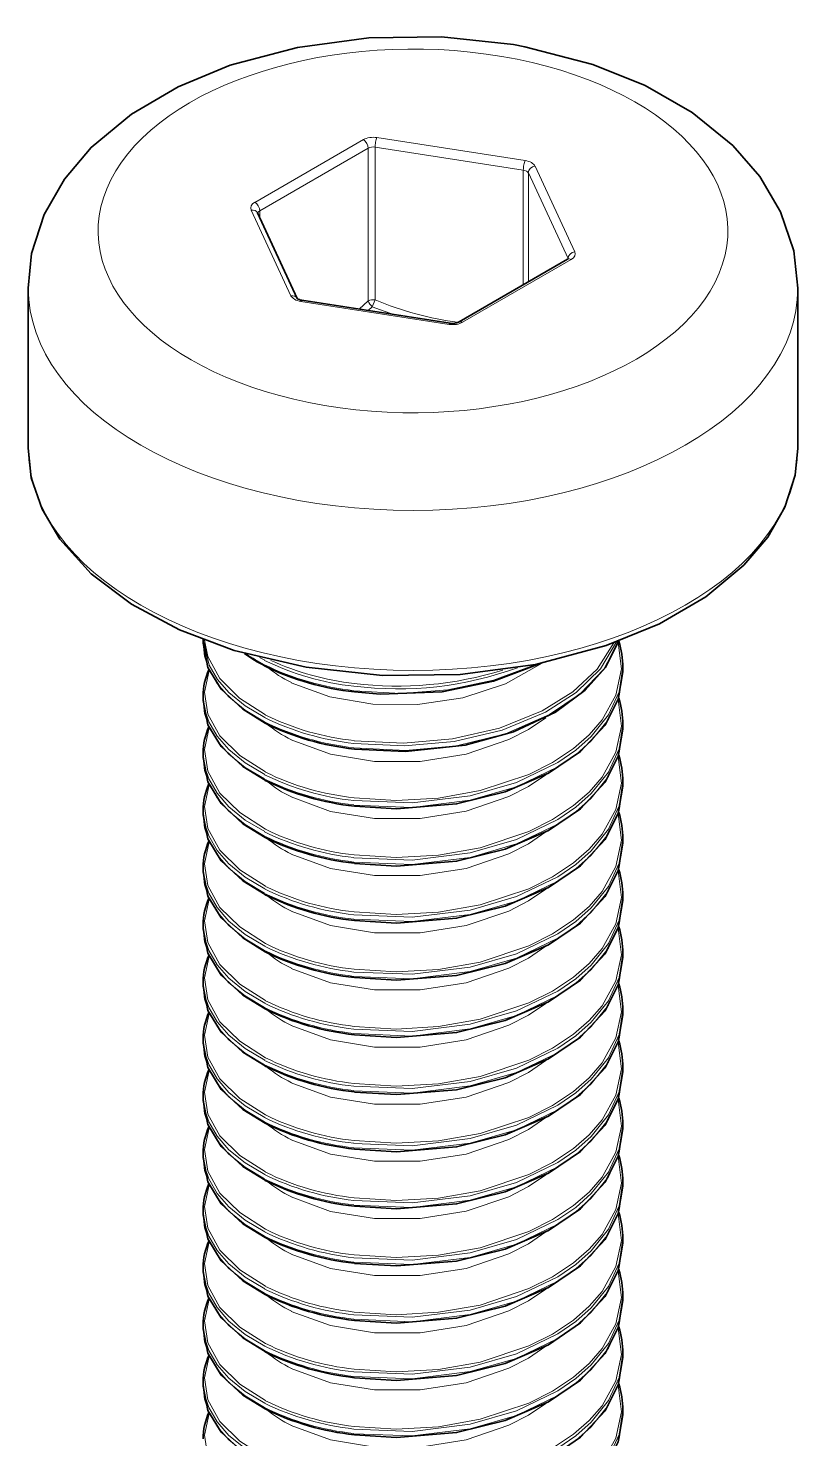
# Model space of a CAD drawing. Extents: x 327 to 941, y 153 to 765.
# Drawn here: x 774.64 to 780.14, y 754.57 to 764.65 of the extents above; entities that cross this region are included whole.
import ezdxf

# ---------------------------------------------------------------- set-up
doc = ezdxf.new("R2010")
doc.units = 0

msp = doc.modelspace()

# ---------------------------------------------------------------- linework, layer by layer
at = {"color": 7, "lineweight": 13, "ltscale": 0.022393}
msp.add_line((777.04, 763.856), (776.264, 763.408), dxfattribs=at)
at = {"color": 7, "lineweight": 13, "ltscale": 0.022392}
for p, q in [((777.075, 763.795), (776.3, 763.347)), ((777.749, 762.551), (778.525, 762.999))]:
    msp.add_line(p, q, dxfattribs=at)
at = {"color": 7, "lineweight": 13, "ltscale": 0.027277}
for p, q in [((777.075, 762.704), (777.075, 763.795)), ((777.124, 762.711), (777.124, 763.802))]:
    msp.add_line(p, q, dxfattribs=at)
at = {"color": 7, "lineweight": 13, "ltscale": 0.026804}
for p, q in [((778.183, 763.638), (777.124, 763.802)), ((778.196, 763.707), (777.137, 763.871)), ((776.593, 762.7), (777.653, 762.536))]:
    msp.add_line(p, q, dxfattribs=at)
at = {"color": 7, "lineweight": 13, "ltscale": 0.0205}
msp.add_line((778.183, 762.818), (778.183, 763.638), dxfattribs=at)
at = {"color": 7, "lineweight": 13, "ltscale": 0.01686}
msp.add_line((778.503, 763.006), (778.219, 763.618), dxfattribs=at)
at = {"color": 7, "lineweight": 13, "ltscale": 0.019479}
msp.add_line((778.219, 762.839), (778.219, 763.618), dxfattribs=at)
at = {"color": 7, "lineweight": 13, "ltscale": 0.016861}
for p, q in [((778.551, 763.055), (778.267, 763.666)), ((776.239, 763.353), (776.522, 762.741))]:
    msp.add_line(p, q, dxfattribs=at)
at = {"color": 7, "lineweight": 35, "ltscale": 0.016861}
msp.add_line((776.284, 763.333), (776.568, 762.721), dxfattribs=at)
at = {"color": 7, "lineweight": 13, "ltscale": 0.001213}
msp.add_line((776.3, 763.299), (776.3, 763.347), dxfattribs=at)
at = {"color": 7, "lineweight": 35, "ltscale": 0.022392}
msp.add_line((777.724, 762.554), (778.5, 763.001), dxfattribs=at)
at = {"color": 7, "lineweight": 35, "ltscale": 0.000189516}
msp.add_line((778.5, 763.001), (778.506, 763.006), dxfattribs=at)
at = {"color": 7, "lineweight": 35, "ltscale": 0.028577}
for p, q in [((774.645, 761.652), (774.645, 762.795)), ((780.145, 761.652), (780.145, 762.795))]:
    msp.add_line(p, q, dxfattribs=at)
at = {"color": 7, "lineweight": 35, "ltscale": 0.026806}
msp.add_line((776.601, 762.709), (777.66, 762.545), dxfattribs=at)
at = {"color": 7, "lineweight": 13, "ltscale": 0.002202}
msp.add_line((777.01, 762.645), (777.075, 762.704), dxfattribs=at)
at = {"color": 7, "lineweight": 13, "ltscale": 0.001325}
msp.add_line((777.124, 762.711), (777.104, 762.662), dxfattribs=at)
at = {"color": 7, "lineweight": 13, "ltscale": 0.001009}
msp.add_line((777.074, 762.635), (777.104, 762.662), dxfattribs=at)
at = {"color": 7, "lineweight": 13, "ltscale": 0.004038}
msp.add_line((777.256, 762.607), (777.104, 762.662), dxfattribs=at)
at = {"color": 7, "lineweight": 35, "ltscale": 0.000804138}
for p, q in [((775.895, 760.258), (775.895, 760.29)), ((775.895, 759.849), (775.895, 759.882)), ((778.895, 759.237), (778.895, 759.269)), ((775.895, 758.625), (775.895, 758.657)), ((778.895, 758.012), (778.895, 758.045)), ((778.895, 757.604), (778.895, 757.636)), ((775.895, 756.992), (775.895, 757.024)), ((775.895, 756.583), (775.895, 756.616)), ((778.895, 756.379), (778.895, 756.412)), ((778.895, 755.971), (778.895, 756.003)), ((775.895, 755.767), (775.895, 755.799)), ((775.895, 755.359), (775.895, 755.391)), ((778.895, 754.746), (778.895, 754.779))]:
    msp.add_line(p, q, dxfattribs=at)
at = {"color": 7, "lineweight": 13, "ltscale": 0.001049}
msp.add_line((776.335, 760.136), (776.298, 760.156), dxfattribs=at)
at = {"color": 7, "lineweight": 35, "ltscale": 0.000802612}
for p, q in [((778.895, 760.054), (778.895, 760.086)), ((778.895, 759.645), (778.895, 759.677)), ((775.895, 759.441), (775.895, 759.473)), ((775.895, 759.033), (775.895, 759.065)), ((778.895, 758.829), (778.895, 758.861)), ((778.895, 758.421), (778.895, 758.453)), ((775.895, 758.217), (775.895, 758.249)), ((775.895, 757.808), (775.895, 757.84)), ((775.895, 757.4), (775.895, 757.432)), ((778.895, 757.196), (778.895, 757.228)), ((778.895, 756.788), (778.895, 756.82)), ((775.895, 756.175), (775.895, 756.207)), ((778.895, 755.563), (778.895, 755.595)), ((778.895, 755.155), (778.895, 755.187)), ((775.895, 754.951), (775.895, 754.983))]:
    msp.add_line(p, q, dxfattribs=at)
at = {"color": 7, "lineweight": 35}
for points in [[(774.645, 762.795), (774.669, 763.042), (774.758, 763.321), (774.903, 763.574), (775.094, 763.8), (775.382, 764.038), (775.716, 764.234), (776.088, 764.387), (776.57, 764.515), (777.08, 764.583), (777.599, 764.59), (778.112, 764.535)], [(780.145, 762.795), (780.116, 763.062), (780.022, 763.34), (779.873, 763.593), (779.681, 763.814), (779.389, 764.051), (779.053, 764.243), (778.68, 764.394), (778.195, 764.52), (778.112, 764.535)], [(776.632, 760.086), (776.117, 760.207), (775.727, 760.353), (775.383, 760.537), (775.094, 760.755), (774.871, 761.001), (774.744, 761.216), (774.667, 761.441), (774.645, 761.652)], [(776.632, 760.086), (777.177, 760.027), (777.731, 760.034), (778.271, 760.106), (778.776, 760.241), (779.156, 760.397), (779.487, 760.59), (779.759, 760.815), (779.93, 761.017), (780.053, 761.231), (780.125, 761.458), (780.145, 761.652)], [(778.864, 760.272), (778.77, 760.085), (778.626, 759.922), (778.413, 759.766), (778.112, 759.624), (777.768, 759.529), (777.34, 759.484), (776.976, 759.502)], [(775.895, 760.258), (775.929, 760.085), (776.024, 759.929), (776.178, 759.786), (776.338, 759.687)], [(778.299, 760.112), (777.969, 759.986), (777.603, 759.911), (777.161, 759.894), (776.976, 759.91)], [(778.895, 760.054), (778.862, 759.859), (778.767, 759.673), (778.592, 759.484), (778.363, 759.329), (778.054, 759.196), (777.706, 759.11), (777.278, 759.075), (776.976, 759.093)], [(775.895, 759.849), (775.929, 759.676), (776.024, 759.52), (776.178, 759.377), (776.338, 759.279)], [(778.895, 759.645), (778.862, 759.451), (778.767, 759.265), (778.592, 759.076), (778.363, 758.921), (778.054, 758.787), (777.706, 758.701), (777.278, 758.666), (776.976, 758.685)], [(775.895, 759.441), (775.929, 759.268), (776.024, 759.112), (776.178, 758.969), (776.338, 758.871)], [(778.895, 759.237), (778.862, 759.043), (778.767, 758.857), (778.592, 758.668), (778.363, 758.512), (778.054, 758.379), (777.706, 758.293), (777.278, 758.258), (776.976, 758.277)], [(775.895, 759.033), (775.929, 758.86), (776.024, 758.704), (776.178, 758.561), (776.338, 758.463)], [(778.895, 758.829), (778.862, 758.635), (778.767, 758.449), (778.592, 758.259), (778.363, 758.104), (778.054, 757.971), (777.706, 757.885), (777.278, 757.85), (776.976, 757.869)], [(775.895, 758.625), (775.929, 758.452), (776.024, 758.296), (776.178, 758.153), (776.338, 758.054)], [(778.895, 758.421), (778.862, 758.227), (778.767, 758.04), (778.592, 757.851), (778.363, 757.696), (778.054, 757.563), (777.706, 757.477), (777.278, 757.442), (776.976, 757.46)], [(775.895, 758.217), (775.929, 758.043), (776.024, 757.887), (776.178, 757.744), (776.338, 757.646)], [(778.895, 758.012), (778.862, 757.818), (778.767, 757.632), (778.592, 757.443), (778.363, 757.288), (778.054, 757.154), (777.706, 757.068), (777.278, 757.033), (776.976, 757.052)], [(775.895, 757.808), (775.929, 757.635), (776.024, 757.479), (776.178, 757.336), (776.338, 757.238)], [(778.895, 757.604), (778.862, 757.41), (778.767, 757.224), (778.592, 757.035), (778.363, 756.88), (778.054, 756.746), (777.706, 756.66), (777.278, 756.625), (776.976, 756.644)], [(775.895, 757.4), (775.929, 757.227), (776.024, 757.071), (776.178, 756.928), (776.338, 756.83)], [(778.895, 757.196), (778.862, 757.002), (778.767, 756.816), (778.592, 756.626), (778.363, 756.471), (778.054, 756.338), (777.706, 756.252), (777.278, 756.217), (776.976, 756.236)], [(775.895, 756.992), (775.929, 756.819), (776.024, 756.663), (776.178, 756.52), (776.338, 756.421)], [(778.895, 756.788), (778.862, 756.594), (778.767, 756.407), (778.592, 756.218), (778.363, 756.063), (778.054, 755.93), (777.706, 755.844), (777.278, 755.809), (776.976, 755.827)], [(775.895, 756.583), (775.929, 756.41), (776.024, 756.254), (776.178, 756.111), (776.338, 756.013)], [(778.895, 756.379), (778.862, 756.185), (778.767, 755.999), (778.592, 755.81), (778.363, 755.655), (778.054, 755.521), (777.706, 755.435), (777.278, 755.4), (776.976, 755.419)], [(775.895, 756.175), (775.929, 756.002), (776.024, 755.846), (776.178, 755.703), (776.338, 755.605)], [(778.895, 755.971), (778.862, 755.777), (778.767, 755.591), (778.592, 755.402), (778.363, 755.246), (778.054, 755.113), (777.706, 755.027), (777.278, 754.992), (776.976, 755.011)], [(775.895, 755.767), (775.929, 755.594), (776.024, 755.438), (776.178, 755.295), (776.338, 755.197)], [(778.895, 755.563), (778.862, 755.369), (778.767, 755.183), (778.592, 754.993), (778.363, 754.838), (778.054, 754.705), (777.706, 754.619), (777.278, 754.584), (776.976, 754.603)], [(775.895, 755.359), (775.929, 755.186), (776.024, 755.03), (776.178, 754.887), (776.338, 754.788)], [(778.895, 755.155), (778.862, 754.961), (778.767, 754.774), (778.592, 754.585), (778.363, 754.43), (778.054, 754.297), (777.706, 754.211), (777.278, 754.176), (776.976, 754.194)], [(775.895, 754.951), (775.929, 754.777), (776.024, 754.621), (776.178, 754.478), (776.338, 754.38)], [(778.895, 754.746), (778.862, 754.552), (778.767, 754.366), (778.592, 754.177), (778.363, 754.022), (778.054, 753.888), (777.706, 753.802), (777.278, 753.767), (776.976, 753.786)]]:
    msp.add_lwpolyline(points, dxfattribs=at)
at = {"color": 7, "lineweight": 13}
for points in [[(776.335, 759.728), (776.196, 759.811), (776.079, 759.906), (775.997, 760), (775.937, 760.101), (775.895, 760.284)], [(776.341, 759.747), (776.155, 759.865), (776.014, 760.006), (775.928, 760.163), (775.905, 760.28)], [(778.863, 760.272), (778.758, 760.073), (778.59, 759.896), (778.371, 759.748), (778.056, 759.612), (777.706, 759.526), (777.342, 759.492), (776.972, 759.51)], [(778.849, 760.267), (778.735, 760.075), (778.562, 759.906), (778.342, 759.765), (778.031, 759.636), (777.689, 759.556), (777.333, 759.524), (776.972, 759.542)], [(778.861, 760.264), (778.884, 760.075), (778.845, 759.887), (778.746, 759.71), (778.654, 759.603), (778.542, 759.506), (778.391, 759.406), (778.222, 759.321), (777.874, 759.205), (777.577, 759.152), (777.274, 759.135), (776.974, 759.154)], [(776.333, 759.697), (776.195, 759.78), (776.079, 759.875), (775.995, 759.971), (775.935, 760.074), (775.905, 760.165), (775.895, 760.258)], [(778.83, 760.26), (778.712, 760.074), (778.537, 759.911), (778.318, 759.775), (778.012, 759.651), (777.676, 759.574), (777.327, 759.544), (776.974, 759.562)], [(776.341, 759.339), (776.156, 759.456), (776.015, 759.596), (775.929, 759.752), (775.905, 759.908), (775.938, 760.063)], [(776.525, 759.976), (776.8, 759.875), (777.107, 759.824), (777.427, 759.821), (777.751, 759.869), (778.055, 759.967), (778.319, 760.116)], [(778.273, 760.107), (777.971, 759.994), (777.644, 759.925), (777.307, 759.9), (776.972, 759.919)], [(778.895, 760.086), (778.868, 759.912), (778.791, 759.746), (778.669, 759.592), (778.558, 759.494), (778.43, 759.406), (778.135, 759.264), (777.804, 759.169), (777.389, 759.117), (776.972, 759.134)], [(778.895, 760.054), (778.868, 759.88), (778.791, 759.713), (778.669, 759.56), (778.558, 759.462), (778.43, 759.374), (778.135, 759.232), (777.804, 759.136), (777.389, 759.085), (776.972, 759.102)], [(776.335, 759.32), (776.196, 759.403), (776.079, 759.498), (775.995, 759.594), (775.935, 759.697), (775.905, 759.789), (775.895, 759.882)], [(776.333, 759.289), (776.195, 759.371), (776.079, 759.466), (775.995, 759.562), (775.935, 759.665), (775.905, 759.757), (775.895, 759.849)], [(778.861, 759.856), (778.884, 759.666), (778.845, 759.479), (778.746, 759.301), (778.654, 759.195), (778.542, 759.098), (778.391, 758.998), (778.222, 758.913), (777.874, 758.796), (777.577, 758.744), (777.274, 758.727), (776.974, 758.746)], [(776.341, 758.93), (776.156, 759.048), (776.015, 759.187), (775.929, 759.344), (775.905, 759.5), (775.938, 759.655)], [(776.525, 759.568), (776.805, 759.465), (777.119, 759.414), (777.445, 759.414), (777.774, 759.466), (778.08, 759.57), (778.219, 759.642), (778.343, 759.726)], [(778.895, 759.677), (778.868, 759.504), (778.791, 759.337), (778.669, 759.184), (778.558, 759.086), (778.43, 758.998), (778.135, 758.856), (777.804, 758.76), (777.389, 758.709), (776.972, 758.726)], [(778.895, 759.645), (778.868, 759.472), (778.791, 759.305), (778.669, 759.152), (778.558, 759.054), (778.43, 758.966), (778.135, 758.824), (777.804, 758.728), (777.389, 758.677), (776.972, 758.694)], [(776.335, 758.912), (776.196, 758.995), (776.079, 759.09), (775.995, 759.186), (775.935, 759.289), (775.905, 759.38), (775.895, 759.473)], [(776.333, 758.88), (776.195, 758.963), (776.079, 759.058), (775.995, 759.154), (775.935, 759.257), (775.905, 759.348), (775.895, 759.441)], [(778.861, 759.447), (778.884, 759.258), (778.845, 759.07), (778.746, 758.893), (778.654, 758.787), (778.542, 758.689), (778.391, 758.589), (778.222, 758.504), (777.874, 758.388), (777.577, 758.336), (777.274, 758.319), (776.974, 758.338)], [(776.525, 759.16), (776.805, 759.057), (777.119, 759.006), (777.445, 759.006), (777.774, 759.058), (778.08, 759.162), (778.219, 759.234), (778.343, 759.318)], [(778.895, 759.269), (778.868, 759.096), (778.791, 758.929), (778.669, 758.776), (778.558, 758.678), (778.43, 758.59), (778.135, 758.448), (777.804, 758.352), (777.389, 758.301), (776.972, 758.318)], [(776.341, 758.522), (776.156, 758.639), (776.015, 758.779), (775.929, 758.935), (775.905, 759.091), (775.938, 759.247)], [(778.895, 759.237), (778.868, 759.063), (778.791, 758.897), (778.669, 758.744), (778.558, 758.646), (778.43, 758.558), (778.135, 758.415), (777.804, 758.32), (777.389, 758.269), (776.972, 758.286)], [(776.335, 758.503), (776.196, 758.586), (776.079, 758.681), (775.995, 758.778), (775.935, 758.881), (775.905, 758.972), (775.895, 759.065)], [(776.333, 758.472), (776.195, 758.555), (776.079, 758.65), (775.995, 758.746), (775.935, 758.849), (775.905, 758.94), (775.895, 759.033)], [(778.861, 759.039), (778.884, 758.85), (778.845, 758.662), (778.746, 758.485), (778.654, 758.378), (778.542, 758.281), (778.391, 758.181), (778.222, 758.096), (777.874, 757.98), (777.577, 757.927), (777.274, 757.91), (776.974, 757.929)], [(776.525, 758.751), (776.805, 758.649), (777.119, 758.598), (777.445, 758.598), (777.774, 758.649), (778.08, 758.754), (778.219, 758.825), (778.343, 758.91)], [(778.895, 758.861), (778.868, 758.687), (778.791, 758.521), (778.669, 758.368), (778.558, 758.27), (778.43, 758.182), (778.135, 758.039), (777.804, 757.944), (777.389, 757.893), (776.972, 757.909)], [(776.341, 758.114), (776.156, 758.231), (776.015, 758.371), (775.929, 758.527), (775.905, 758.683), (775.938, 758.839)], [(778.895, 758.829), (778.868, 758.655), (778.791, 758.489), (778.669, 758.336), (778.558, 758.237), (778.43, 758.15), (778.135, 758.007), (777.804, 757.912), (777.389, 757.861), (776.972, 757.877)], [(776.335, 758.095), (776.196, 758.178), (776.079, 758.273), (775.995, 758.369), (775.935, 758.472), (775.905, 758.564), (775.895, 758.657)], [(776.333, 758.064), (776.195, 758.147), (776.079, 758.242), (775.995, 758.338), (775.935, 758.441), (775.905, 758.532), (775.895, 758.625)], [(778.861, 758.631), (778.884, 758.442), (778.845, 758.254), (778.746, 758.077), (778.654, 757.97), (778.542, 757.873), (778.391, 757.773), (778.222, 757.688), (777.874, 757.572), (777.577, 757.519), (777.274, 757.502), (776.974, 757.521)], [(776.525, 758.343), (776.805, 758.241), (777.119, 758.19), (777.445, 758.19), (777.774, 758.241), (778.08, 758.345), (778.219, 758.417), (778.343, 758.502)], [(778.895, 758.453), (778.868, 758.279), (778.791, 758.113), (778.669, 757.959), (778.558, 757.861), (778.43, 757.773), (778.135, 757.631), (777.804, 757.536), (777.389, 757.484), (776.972, 757.501)], [(776.341, 757.706), (776.156, 757.823), (776.015, 757.963), (775.929, 758.119), (775.905, 758.275), (775.938, 758.43)], [(778.895, 758.421), (778.868, 758.247), (778.791, 758.08), (778.669, 757.927), (778.558, 757.829), (778.43, 757.741), (778.135, 757.599), (777.804, 757.503), (777.389, 757.452), (776.972, 757.469)], [(776.335, 757.687), (776.196, 757.77), (776.079, 757.865), (775.995, 757.961), (775.935, 758.064), (775.905, 758.156), (775.895, 758.249)], [(776.333, 757.656), (776.195, 757.738), (776.079, 757.833), (775.995, 757.929), (775.935, 758.032), (775.905, 758.124), (775.895, 758.217)], [(778.861, 758.223), (778.884, 758.033), (778.845, 757.846), (778.746, 757.668), (778.654, 757.562), (778.542, 757.465), (778.391, 757.365), (778.222, 757.28), (777.874, 757.163), (777.577, 757.111), (777.274, 757.094), (776.974, 757.113)], [(776.525, 757.935), (776.805, 757.832), (777.119, 757.781), (777.445, 757.781), (777.774, 757.833), (778.08, 757.937), (778.219, 758.009), (778.343, 758.093)], [(778.895, 758.045), (778.868, 757.871), (778.791, 757.704), (778.669, 757.551), (778.558, 757.453), (778.43, 757.365), (778.135, 757.223), (777.804, 757.127), (777.389, 757.076), (776.972, 757.093)], [(776.341, 757.297), (776.156, 757.415), (776.015, 757.554), (775.929, 757.711), (775.905, 757.867), (775.938, 758.022)], [(778.895, 758.012), (778.868, 757.839), (778.791, 757.672), (778.669, 757.519), (778.558, 757.421), (778.43, 757.333), (778.135, 757.191), (777.804, 757.095), (777.389, 757.044), (776.972, 757.061)], [(776.335, 757.279), (776.196, 757.362), (776.079, 757.457), (775.995, 757.553), (775.935, 757.656), (775.905, 757.747), (775.895, 757.84)], [(776.333, 757.247), (776.195, 757.33), (776.079, 757.425), (775.995, 757.521), (775.935, 757.624), (775.905, 757.715), (775.895, 757.808)], [(778.861, 757.814), (778.884, 757.625), (778.845, 757.438), (778.746, 757.26), (778.654, 757.154), (778.542, 757.056), (778.391, 756.956), (778.222, 756.871), (777.874, 756.755), (777.577, 756.703), (777.274, 756.686), (776.974, 756.705)], [(776.525, 757.527), (776.805, 757.424), (777.119, 757.373), (777.445, 757.373), (777.774, 757.425), (778.08, 757.529), (778.219, 757.601), (778.343, 757.685)], [(776.341, 756.889), (776.156, 757.006), (776.015, 757.146), (775.929, 757.302), (775.905, 757.458), (775.938, 757.614)], [(778.895, 757.636), (778.868, 757.463), (778.791, 757.296), (778.669, 757.143), (778.558, 757.045), (778.43, 756.957), (778.135, 756.815), (777.804, 756.719), (777.389, 756.668), (776.972, 756.685)], [(778.895, 757.604), (778.868, 757.43), (778.791, 757.264), (778.669, 757.111), (778.558, 757.013), (778.43, 756.925), (778.135, 756.782), (777.804, 756.687), (777.389, 756.636), (776.972, 756.653)], [(776.335, 756.87), (776.196, 756.953), (776.079, 757.048), (775.995, 757.145), (775.935, 757.248), (775.905, 757.339), (775.895, 757.432)], [(776.333, 756.839), (776.195, 756.922), (776.079, 757.017), (775.995, 757.113), (775.935, 757.216), (775.905, 757.307), (775.895, 757.4)], [(778.861, 757.406), (778.884, 757.217), (778.845, 757.029), (778.746, 756.852), (778.654, 756.745), (778.542, 756.648), (778.391, 756.548), (778.222, 756.463), (777.874, 756.347), (777.577, 756.294), (777.274, 756.277), (776.974, 756.296)], [(776.525, 757.118), (776.805, 757.016), (777.119, 756.965), (777.445, 756.965), (777.774, 757.016), (778.08, 757.121), (778.219, 757.192), (778.343, 757.277)], [(776.341, 756.481), (776.156, 756.598), (776.015, 756.738), (775.929, 756.894), (775.905, 757.05), (775.938, 757.206)], [(778.895, 757.228), (778.868, 757.054), (778.791, 756.888), (778.669, 756.735), (778.558, 756.637), (778.43, 756.549), (778.135, 756.406), (777.804, 756.311), (777.389, 756.26), (776.972, 756.276)], [(778.895, 757.196), (778.868, 757.022), (778.791, 756.856), (778.669, 756.703), (778.558, 756.604), (778.43, 756.517), (778.135, 756.374), (777.804, 756.279), (777.389, 756.228), (776.972, 756.244)], [(776.335, 756.462), (776.196, 756.545), (776.079, 756.64), (775.995, 756.736), (775.935, 756.839), (775.905, 756.931), (775.895, 757.024)], [(776.333, 756.431), (776.195, 756.514), (776.079, 756.609), (775.995, 756.705), (775.935, 756.808), (775.905, 756.899), (775.895, 756.992)], [(778.861, 756.998), (778.884, 756.809), (778.845, 756.621), (778.746, 756.444), (778.654, 756.337), (778.542, 756.24), (778.391, 756.14), (778.222, 756.055), (777.874, 755.939), (777.577, 755.886), (777.274, 755.869), (776.974, 755.888)], [(776.525, 756.71), (776.805, 756.608), (777.119, 756.557), (777.445, 756.557), (777.774, 756.608), (778.08, 756.712), (778.219, 756.784), (778.343, 756.869)], [(776.341, 756.073), (776.156, 756.19), (776.015, 756.33), (775.929, 756.486), (775.905, 756.642), (775.938, 756.797)], [(778.895, 756.82), (778.868, 756.646), (778.791, 756.48), (778.669, 756.326), (778.558, 756.228), (778.43, 756.141), (778.135, 755.998), (777.804, 755.903), (777.389, 755.851), (776.972, 755.868)], [(778.895, 756.788), (778.868, 756.614), (778.791, 756.447), (778.669, 756.294), (778.558, 756.196), (778.43, 756.108), (778.135, 755.966), (777.804, 755.87), (777.389, 755.819), (776.972, 755.836)], [(776.335, 756.054), (776.196, 756.137), (776.079, 756.232), (775.995, 756.328), (775.935, 756.431), (775.905, 756.523), (775.895, 756.616)], [(776.333, 756.023), (776.195, 756.105), (776.079, 756.201), (775.995, 756.296), (775.935, 756.399), (775.905, 756.491), (775.895, 756.583)], [(778.861, 756.59), (778.884, 756.4), (778.845, 756.213), (778.746, 756.035), (778.654, 755.929), (778.542, 755.832), (778.391, 755.732), (778.222, 755.647), (777.874, 755.53), (777.577, 755.478), (777.274, 755.461), (776.974, 755.48)], [(776.525, 756.302), (776.805, 756.199), (777.119, 756.148), (777.445, 756.148), (777.774, 756.2), (778.08, 756.304), (778.219, 756.376), (778.343, 756.46)], [(776.341, 755.664), (776.156, 755.782), (776.015, 755.921), (775.929, 756.078), (775.905, 756.234), (775.938, 756.389)], [(778.895, 756.412), (778.868, 756.238), (778.791, 756.071), (778.669, 755.918), (778.558, 755.82), (778.43, 755.732), (778.135, 755.59), (777.804, 755.494), (777.389, 755.443), (776.972, 755.46)], [(778.895, 756.379), (778.868, 756.206), (778.791, 756.039), (778.669, 755.886), (778.558, 755.788), (778.43, 755.7), (778.135, 755.558), (777.804, 755.462), (777.389, 755.411), (776.972, 755.428)], [(776.335, 755.646), (776.196, 755.729), (776.079, 755.824), (775.995, 755.92), (775.935, 756.023), (775.905, 756.114), (775.895, 756.207)], [(776.333, 755.614), (776.195, 755.697), (776.079, 755.792), (775.995, 755.888), (775.935, 755.991), (775.905, 756.082), (775.895, 756.175)], [(778.861, 756.181), (778.884, 755.992), (778.845, 755.805), (778.746, 755.627), (778.654, 755.521), (778.542, 755.423), (778.391, 755.323), (778.222, 755.238), (777.874, 755.122), (777.577, 755.07), (777.274, 755.053), (776.974, 755.072)], [(776.525, 755.894), (776.805, 755.791), (777.119, 755.74), (777.445, 755.74), (777.774, 755.792), (778.08, 755.896), (778.219, 755.968), (778.343, 756.052)], [(776.341, 755.256), (776.156, 755.373), (776.015, 755.513), (775.929, 755.669), (775.905, 755.826), (775.938, 755.981)], [(778.895, 756.003), (778.868, 755.83), (778.791, 755.663), (778.669, 755.51), (778.558, 755.412), (778.43, 755.324), (778.135, 755.182), (777.804, 755.086), (777.389, 755.035), (776.972, 755.052)], [(778.895, 755.971), (778.868, 755.797), (778.791, 755.631), (778.669, 755.478), (778.558, 755.38), (778.43, 755.292), (778.135, 755.149), (777.804, 755.054), (777.389, 755.003), (776.972, 755.02)], [(776.335, 755.237), (776.196, 755.32), (776.079, 755.415), (775.995, 755.512), (775.935, 755.615), (775.905, 755.706), (775.895, 755.799)], [(776.333, 755.206), (776.195, 755.289), (776.079, 755.384), (775.995, 755.48), (775.935, 755.583), (775.905, 755.674), (775.895, 755.767)], [(778.861, 755.773), (778.884, 755.584), (778.845, 755.396), (778.746, 755.219), (778.654, 755.112), (778.542, 755.015), (778.391, 754.915), (778.222, 754.83), (777.874, 754.714), (777.577, 754.661), (777.274, 754.644), (776.974, 754.663)], [(776.525, 755.485), (776.805, 755.383), (777.119, 755.332), (777.445, 755.332), (777.774, 755.383), (778.08, 755.488), (778.219, 755.559), (778.343, 755.644)], [(776.341, 754.848), (776.156, 754.965), (776.015, 755.105), (775.929, 755.261), (775.905, 755.417), (775.938, 755.573)], [(778.895, 755.595), (778.868, 755.421), (778.791, 755.255), (778.669, 755.102), (778.558, 755.004), (778.43, 754.916), (778.135, 754.773), (777.804, 754.678), (777.389, 754.627), (776.972, 754.643)], [(778.895, 755.563), (778.868, 755.389), (778.791, 755.223), (778.669, 755.07), (778.558, 754.971), (778.43, 754.884), (778.135, 754.741), (777.804, 754.646), (777.389, 754.595), (776.972, 754.611)], [(776.335, 754.829), (776.196, 754.912), (776.079, 755.007), (775.995, 755.103), (775.935, 755.206), (775.905, 755.298), (775.895, 755.391)], [(776.333, 754.798), (776.195, 754.881), (776.079, 754.976), (775.995, 755.072), (775.935, 755.175), (775.905, 755.266), (775.895, 755.359)], [(778.861, 755.365), (778.884, 755.176), (778.845, 754.988), (778.746, 754.811), (778.654, 754.704), (778.542, 754.607), (778.391, 754.507), (778.222, 754.422), (777.874, 754.306), (777.577, 754.253), (777.274, 754.236), (776.974, 754.255)], [(776.525, 755.077), (776.805, 754.975), (777.119, 754.924), (777.445, 754.924), (777.774, 754.975), (778.08, 755.079), (778.219, 755.151), (778.343, 755.236)], [(776.341, 754.44), (776.156, 754.557), (776.015, 754.697), (775.929, 754.853), (775.905, 755.009), (775.938, 755.164)], [(778.895, 755.187), (778.868, 755.013), (778.791, 754.847), (778.669, 754.693), (778.558, 754.595), (778.43, 754.508), (778.135, 754.365), (777.804, 754.27), (777.389, 754.218), (776.972, 754.235)], [(778.895, 755.155), (778.868, 754.981), (778.791, 754.814), (778.669, 754.661), (778.558, 754.563), (778.43, 754.475), (778.135, 754.333), (777.804, 754.237), (777.389, 754.186), (776.972, 754.203)], [(776.335, 754.421), (776.196, 754.504), (776.079, 754.599), (775.995, 754.695), (775.935, 754.798), (775.905, 754.89), (775.895, 754.983)], [(776.333, 754.39), (776.195, 754.472), (776.079, 754.568), (775.995, 754.663), (775.935, 754.766), (775.905, 754.858), (775.895, 754.951)], [(778.861, 754.957), (778.884, 754.767), (778.845, 754.58), (778.746, 754.402), (778.654, 754.296), (778.542, 754.199), (778.391, 754.099), (778.222, 754.014), (777.874, 753.897), (777.577, 753.845), (777.274, 753.828), (776.974, 753.847)], [(776.525, 754.669), (776.805, 754.566), (777.119, 754.515), (777.445, 754.515), (777.774, 754.567), (778.08, 754.671), (778.219, 754.743), (778.343, 754.827)], [(776.341, 754.031), (776.156, 754.149), (776.015, 754.288), (775.929, 754.445), (775.905, 754.601), (775.938, 754.756)], [(778.895, 754.779), (778.868, 754.605), (778.791, 754.438), (778.669, 754.285), (778.558, 754.187), (778.43, 754.099), (778.135, 753.957), (777.804, 753.861), (777.389, 753.81), (776.972, 753.827)], [(778.895, 754.746), (778.868, 754.573), (778.791, 754.406), (778.669, 754.253), (778.558, 754.155), (778.43, 754.067), (778.135, 753.925), (777.804, 753.829), (777.389, 753.778), (776.972, 753.795)]]:
    msp.add_lwpolyline(points, dxfattribs=at)
at = {"color": 7, "lineweight": 35}
for centre, radius, start, end in [((776.606, 762.773), 0.0644, 232.3851, 264.9944), ((777.679, 762.649), 0.106, 259.8785, 295.2989), ((778.287, 760.084), 0.608, 0.122, 18.0173), ((776.89, 761.174), 1.212, 234.6943, 242.9032), ((776.359, 759.879), 0.464, 155.8032, 179.695), ((777.181, 761.818), 1.919, 243.9265, 263.8541), ((778.287, 759.676), 0.608, 0.1242, 18.1502), ((776.359, 759.471), 0.464, 155.8032, 179.695), ((777.181, 761.41), 1.919, 243.9265, 263.8541), ((778.287, 759.268), 0.608, 0.1242, 18.1502), ((776.359, 759.063), 0.464, 155.8032, 179.695), ((777.181, 761.002), 1.919, 243.9265, 263.8541), ((778.287, 758.86), 0.608, 0.1242, 18.1502), ((777.181, 760.594), 1.919, 243.9265, 263.8541), ((776.359, 758.654), 0.464, 155.8032, 179.695), ((778.287, 758.451), 0.608, 0.1242, 18.1502), ((777.181, 760.185), 1.919, 243.9265, 263.8541), ((776.359, 758.246), 0.464, 155.8032, 179.695), ((778.287, 758.043), 0.608, 0.1242, 18.1502), ((777.181, 759.777), 1.919, 243.9265, 263.8541), ((776.359, 757.838), 0.464, 155.8032, 179.695), ((778.287, 757.635), 0.608, 0.1242, 18.1502), ((777.181, 759.369), 1.919, 243.9265, 263.8541), ((776.359, 757.43), 0.464, 155.8032, 179.695), ((778.287, 757.227), 0.608, 0.1242, 18.1502), ((777.181, 758.961), 1.919, 243.9265, 263.8541), ((776.359, 757.021), 0.464, 155.8032, 179.695), ((778.287, 756.818), 0.608, 0.1242, 18.1502), ((776.359, 756.613), 0.464, 155.8032, 179.695), ((777.181, 758.552), 1.919, 243.9265, 263.8541), ((778.287, 756.41), 0.608, 0.1242, 18.1502), ((776.359, 756.205), 0.464, 155.8032, 179.695), ((777.181, 758.144), 1.919, 243.9265, 263.8541), ((778.287, 756.002), 0.608, 0.1242, 18.1502), ((776.359, 755.797), 0.464, 155.8032, 179.695), ((777.181, 757.736), 1.919, 243.9265, 263.8541), ((778.287, 755.594), 0.608, 0.1242, 18.1502), ((776.359, 755.388), 0.464, 155.8032, 179.695), ((777.181, 757.328), 1.919, 243.9265, 263.8541), ((778.287, 755.185), 0.608, 0.1242, 18.1502), ((776.359, 754.98), 0.464, 155.8032, 179.695), ((777.181, 756.919), 1.919, 243.9265, 263.8541), ((778.287, 754.777), 0.608, 0.1242, 18.1502), ((776.359, 754.572), 0.464, 155.8032, 179.695), ((777.181, 756.511), 1.919, 243.9265, 263.8541)]:
    msp.add_arc(centre, radius, start, end, dxfattribs=at)
at = {"color": 7, "lineweight": 13}
for centre, radius, start, end in [((777.172, 762.741), 0.104, 200.8028, 229.2229), ((778.027, 764.869), 2.339, 247.2735, 262.4312), ((776.899, 761.207), 1.239, 235.8968, 242.8094), ((777.18, 761.833), 1.925, 243.9116, 263.8226), ((777.18, 761.867), 1.927, 243.9658, 263.8167), ((776.932, 760.803), 0.921, 230.6561, 243.8033), ((777.19, 761.91), 1.951, 245.4206, 263.6606), ((777.286, 762.433), 2.501, 262.7957, 289.9937), ((777.285, 762.466), 2.514, 262.9125, 287.3881), ((777.18, 761.425), 1.925, 243.9116, 263.8226), ((777.18, 761.457), 1.926, 243.9366, 263.7988), ((777.18, 761.464), 1.913, 243.9557, 263.8139), ((776.932, 760.395), 0.921, 230.6561, 243.8033), ((777.18, 761.017), 1.925, 243.9116, 263.8226), ((777.18, 761.05), 1.927, 243.9658, 263.8167), ((777.18, 761.056), 1.913, 243.9557, 263.8139), ((776.932, 759.986), 0.921, 230.6561, 243.8033), ((777.18, 760.609), 1.925, 243.9116, 263.8226), ((777.18, 760.642), 1.927, 243.9658, 263.8167), ((777.18, 760.648), 1.913, 243.9557, 263.8139), ((776.932, 759.578), 0.921, 230.6561, 243.8033), ((777.18, 760.2), 1.925, 243.9116, 263.8226), ((777.18, 760.234), 1.927, 243.9604, 263.8135), ((777.18, 760.24), 1.913, 243.9557, 263.8139), ((776.932, 759.17), 0.921, 230.6561, 243.8033), ((777.18, 759.792), 1.925, 243.9116, 263.8226), ((777.18, 759.824), 1.926, 243.9366, 263.7988), ((777.18, 759.831), 1.913, 243.9557, 263.8139), ((776.932, 758.762), 0.921, 230.6561, 243.8033), ((777.18, 759.384), 1.925, 243.9116, 263.8226), ((777.18, 759.416), 1.926, 243.9366, 263.7988), ((777.18, 759.423), 1.913, 243.9557, 263.8139), ((776.932, 758.353), 0.921, 230.6561, 243.8033), ((777.18, 758.976), 1.925, 243.9116, 263.8226), ((777.18, 759.008), 1.926, 243.9366, 263.7988), ((777.18, 759.015), 1.913, 243.9557, 263.8139), ((776.932, 757.945), 0.921, 230.6561, 243.8033), ((777.18, 758.567), 1.925, 243.9116, 263.8226), ((777.18, 758.6), 1.926, 243.9366, 263.7988), ((777.18, 758.607), 1.913, 243.9557, 263.8139), ((776.932, 757.537), 0.921, 230.6561, 243.8033), ((777.18, 758.193), 1.927, 243.9658, 263.8167), ((777.18, 758.198), 1.913, 243.9557, 263.8139), ((777.18, 758.159), 1.925, 243.9116, 263.8226), ((776.932, 757.129), 0.921, 230.6561, 243.8033), ((777.18, 757.784), 1.927, 243.9658, 263.8167), ((777.18, 757.79), 1.913, 243.9557, 263.8139), ((777.18, 757.751), 1.925, 243.9116, 263.8226), ((776.932, 756.72), 0.921, 230.6561, 243.8033), ((777.18, 757.376), 1.927, 243.9658, 263.8167), ((777.18, 757.382), 1.913, 243.9557, 263.8139), ((777.18, 757.343), 1.925, 243.9116, 263.8226), ((776.932, 756.312), 0.921, 230.6561, 243.8033), ((777.18, 756.967), 1.926, 243.9366, 263.7988), ((777.18, 756.974), 1.913, 243.9557, 263.8139), ((777.18, 756.934), 1.925, 243.9116, 263.8226), ((776.932, 755.904), 0.921, 230.6561, 243.8033), ((777.18, 756.56), 1.927, 243.9604, 263.8135), ((777.18, 756.565), 1.913, 243.9557, 263.8139), ((777.18, 756.526), 1.925, 243.9116, 263.8226), ((776.932, 755.496), 0.921, 230.6561, 243.8033)]:
    msp.add_arc(centre, radius, start, end, dxfattribs=at)
for centre, major_axis, ratio, start_param, end_param in [((777.395, 763.204), (2.25, 0), 0.57735, 1.285398, 7.568583), ((777.111, 763.815), (0.1, 0), 0.57735, 1.308997, 2.356194), ((777.04, 763.815), (-0.025, 0.0433), 0.57735, 3.926991, 5.497787), ((777.111, 763.775), (0.05, 0), 0.57735, 1.308997, 2.356194), ((777.137, 763.83), (0.0076, 0.0494), 0.211325, 0.631914, 2.202711), ((778.196, 763.666), (0.0076, 0.0494), 0.211325, 0.631914, 2.202711), ((778.17, 763.651), (0.1, 0), 0.57735, 0.261799, 1.308997), ((778.17, 763.611), (0.05, 0), 0.57735, 0.261799, 1.308997), ((778.267, 763.626), (0.0453, 0.0211), 0.788675, 1.219917, 2.790713), ((776.335, 763.368), (0.1, 0), 0.57735, 2.356194, 3.403392), ((776.264, 763.368), (-0.025, 0.0433), 0.57735, 3.926991, 5.497787), ((776.239, 763.312), (-0.0453, -0.0211), 0.788675, 3.141471, 4.36151), ((776.335, 763.327), (0.05, 0), 0.57735, 2.356194, 3.043192), ((778.525, 762.958), (0.025, -0.0433), 0.57735, 2.356194, 3.141593), ((778.551, 763.014), (0.0453, 0.0211), 0.788675, 1.219917, 2.790713), ((778.454, 763.04), (0.1, 0), 0.57735, 5.497787, 6.544985), ((777.395, 762.795), (2.75, 0), 0.57735, 3.141622, 6.283214), ((776.522, 762.7), (-0.0453, -0.0211), 0.788675, 3.141471, 4.36151), ((776.619, 762.756), (0.1, 0), 0.57735, 3.403392, 4.45059), ((776.593, 762.659), (-0.0076, -0.0494), 0.211325, 3.141593, 3.773507), ((777.111, 762.683), (0.05, 0), 0.57735, 1.308997, 2.356194), ((777.679, 762.592), (0.1, 0), 0.57735, 4.45059, 5.497787), ((777.653, 762.495), (-0.0076, -0.0494), 0.211325, 3.141593, 3.773507), ((777.749, 762.51), (0.025, -0.0433), 0.57735, 2.356194, 3.141593), ((777.395, 761.652), (2.75, 0), 0.57735, 3.141622, 6.283214)]:
    msp.add_ellipse(centre, major_axis=major_axis, ratio=ratio, start_param=start_param, end_param=end_param, dxfattribs=at)

doc.saveas('drawing.dxf')
